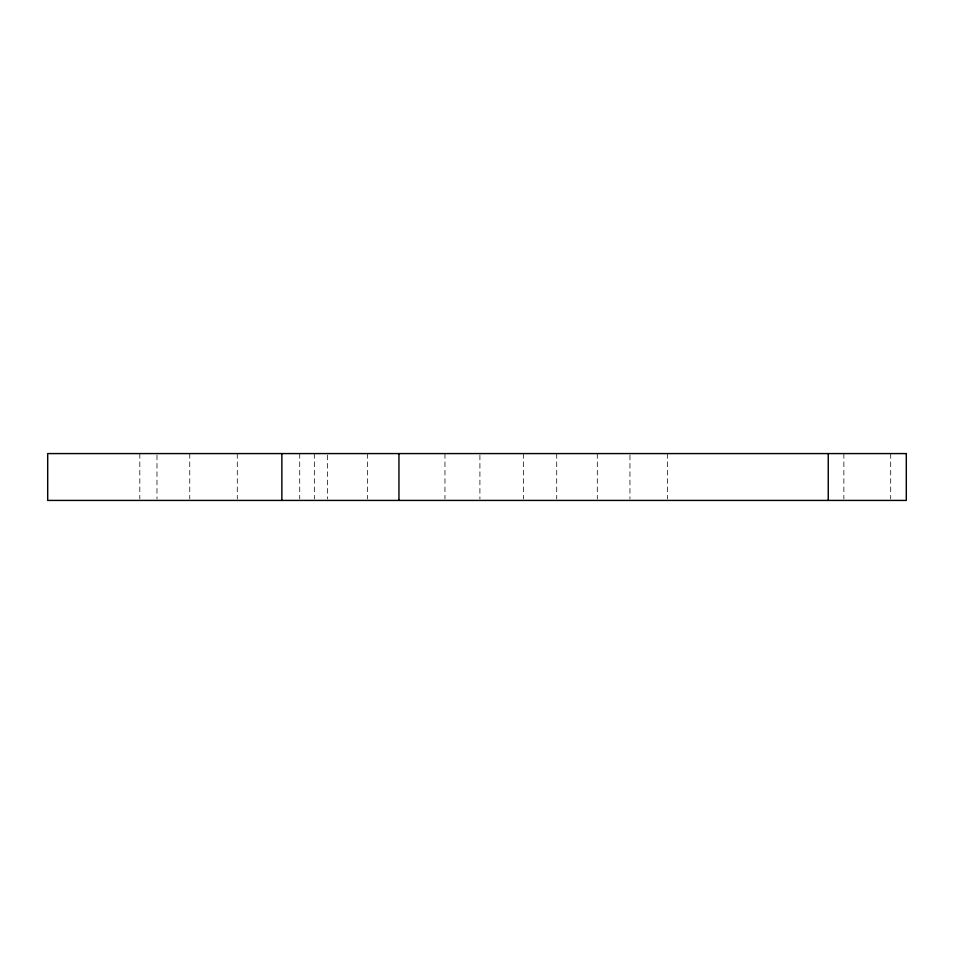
<?xml version="1.0" encoding="UTF-8"?>
<svg xmlns="http://www.w3.org/2000/svg" width="954" height="954" viewBox="0 0 954 954"><rect width="100%" height="100%" fill="white"/><g stroke="black" fill="none" stroke-linecap="round" stroke-linejoin="round"><path stroke-width="0.72" stroke-dasharray="4.77 3.58" d="M890.69 453.579L890.69 498.954M843.861 453.579L843.861 498.954M667.418 453.579L667.418 498.954M629.95 455.046L629.95 498.954M597.299 453.579L597.299 498.954M556.707 453.579L556.707 498.954M523.627 453.579L523.627 498.954M479.91 455.046L479.91 498.954M444.958 453.579L444.958 498.954M367.397 453.579L367.397 498.954M327.592 455.046L327.592 498.954M314.331 453.579L314.331 498.954M299.723 453.579L299.723 498.954M237.284 453.579L237.284 498.954M189.763 453.579L189.763 498.954M156.981 455.046L156.981 498.954M139.809 453.579L139.809 498.954"/><path stroke-width="1.43" d="M828.251 453.579L828.251 500.421M398.951 453.579L398.951 500.421M281.859 453.579L281.859 500.421M906.3 453.579L47.7 453.579L47.7 500.421L906.3 500.421L906.3 453.579"/></g></svg>
